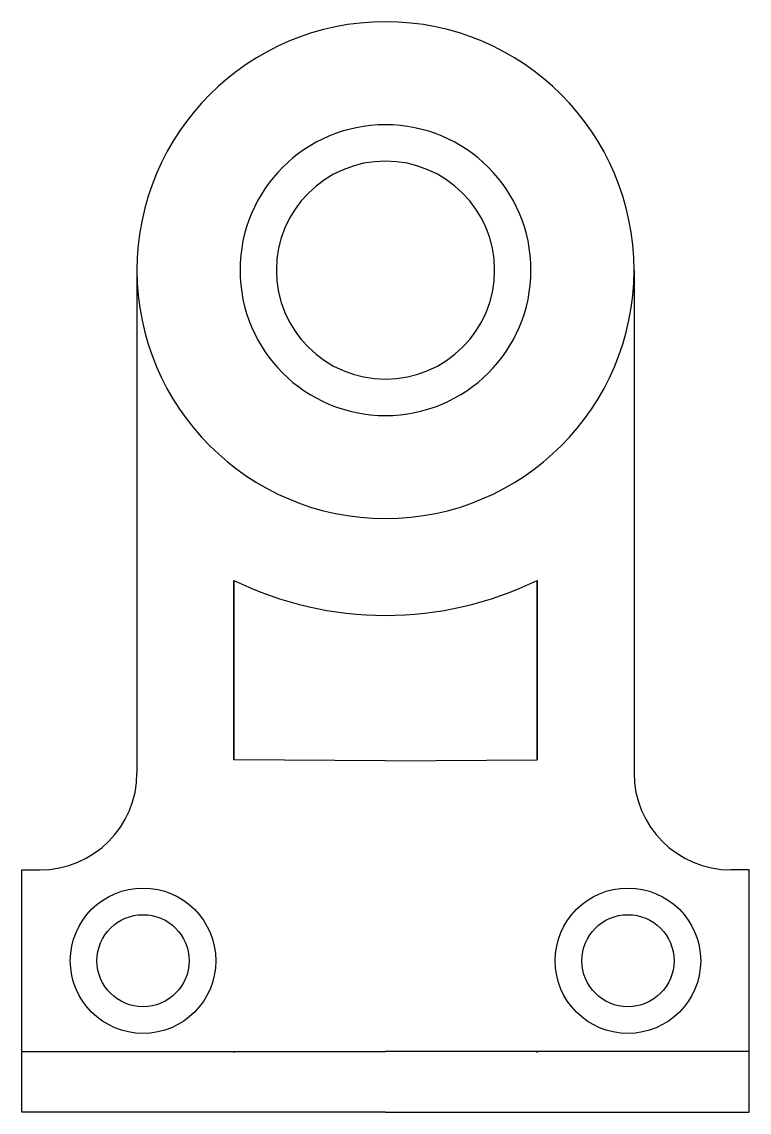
# Model space of a CAD drawing. Header units: inches. Extents: x 39.2 to 51.2, y 38 to 56.
import ezdxf

# ---------------------------------------------------------------- set-up
doc = ezdxf.new("R2010")
doc.units = ezdxf.units.IN
doc.header["$MEASUREMENT"] = 0

msp = doc.modelspace()

# ---------------------------------------------------------------- linework, layer by layer
for p, q in [((41.148, 51.871), (41.148, 43.571)), ((49.348, 51.871), (49.348, 43.571)), ((42.748, 43.789), (42.748, 46.748)), ((42.748, 46.748), (42.748, 43.789)), ((47.748, 43.789), (47.748, 46.748)), ((47.748, 46.748), (47.748, 43.789)), ((45.248, 43.771), (42.748, 43.789)), ((45.248, 43.771), (47.748, 43.789)), ((39.248, 37.971), (39.248, 41.971)), ((39.248, 41.971), (39.548, 41.971)), ((51.248, 41.971), (50.948, 41.971)), ((51.248, 37.971), (51.248, 41.971)), ((39.248, 37.971), (39.248, 40.471)), ((51.248, 37.971), (51.248, 40.471)), ((39.248, 37.971), (39.248, 38.971)), ((39.248, 38.971), (45.248, 38.971)), ((42.748, 38.971), (42.748, 38.958)), ((42.748, 38.958), (42.748, 38.971)), ((51.248, 38.971), (45.248, 38.971)), ((47.748, 38.958), (47.748, 38.971)), ((47.748, 38.971), (47.748, 38.958)), ((51.248, 37.971), (51.248, 38.971)), ((45.248, 37.971), (39.248, 37.971)), ((45.248, 37.971), (51.248, 37.971))]:
    msp.add_line(p, q)
for centre, radius in [((41.248, 40.471), 1.2), ((49.248, 40.471), 1.2), ((41.248, 40.471), 0.76), ((49.248, 40.471), 0.76)]:
    msp.add_circle(centre, radius)
for centre, radius, start, end in [((45.248, 51.871), 4.1, 90, 270), ((45.248, 51.871), 4.1, 270, 90), ((45.248, 51.871), 2.4, 90, 270), ((45.248, 51.871), 2.4, 270, 90), ((45.248, 51.871), 1.8, 90, 270), ((45.248, 51.871), 1.8, 270, 90), ((45.248, 51.871), 5.7, 243.9856, 270), ((45.248, 51.871), 5.7, 270, 296.0144), ((39.548, 43.571), 1.6, 270, 0), ((50.948, 43.571), 1.6, 180, 270)]:
    msp.add_arc(centre, radius, start, end)

doc.saveas('drawing.dxf')
